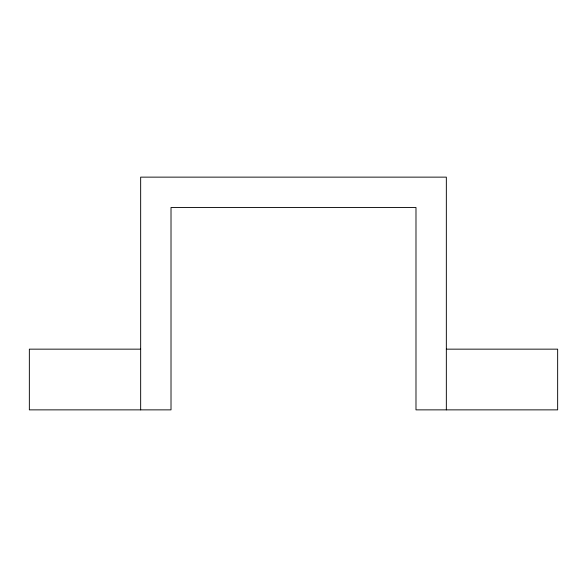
<?xml version="1.0" encoding="UTF-8"?>
<svg xmlns="http://www.w3.org/2000/svg" width="587" height="587" viewBox="0 0 587 587"><rect width="100%" height="100%" fill="white"/><g stroke="black" fill="none" stroke-linecap="round" stroke-linejoin="round"><path stroke-width="0.88" d="M140.66 349.155L29.35 349.155L29.35 409.865L171.015 409.865L171.015 207.49L415.985 207.49L415.985 409.865L557.65 409.865L557.65 349.155L446.34 349.155M446.34 409.865L446.34 177.135L140.66 177.135L140.66 409.865"/></g></svg>
